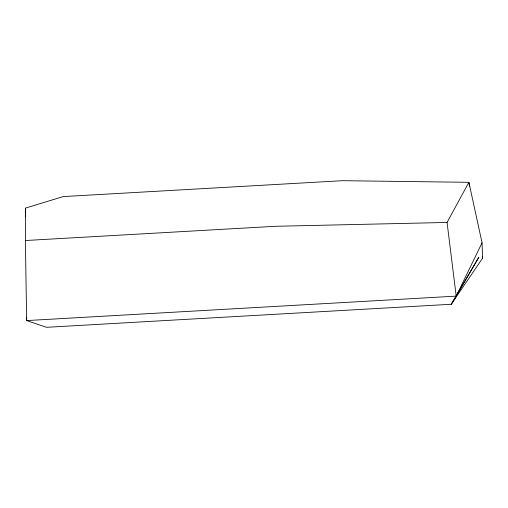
<?xml version="1.0" encoding="UTF-8"?>
<svg xmlns="http://www.w3.org/2000/svg" width="508" height="508" viewBox="0 0 508 508"><rect width="100%" height="100%" fill="white"/><g stroke="black" fill="none" stroke-linecap="round" stroke-linejoin="round"><path stroke-width="0.76" d="M25.4 240.519L25.47 208.109L63.176 196.583L342.341 180.696L468.89 182.315L482.054 242.799L482.6 258.166L451.237 304.267L46.552 327.304L26.638 320.58L25.4 240.519L275.311 226.295L447.059 222.453L468.89 182.315L469.455 186.169M26.67 317.436L26.638 320.58L456.209 296.126L478.853 257.213L451.237 304.267L456.209 296.126L482.054 242.799M482.27 256.642L482.6 258.166M447.059 222.453L456.209 296.126M25.47 208.109L25.648 216.706"/></g></svg>
